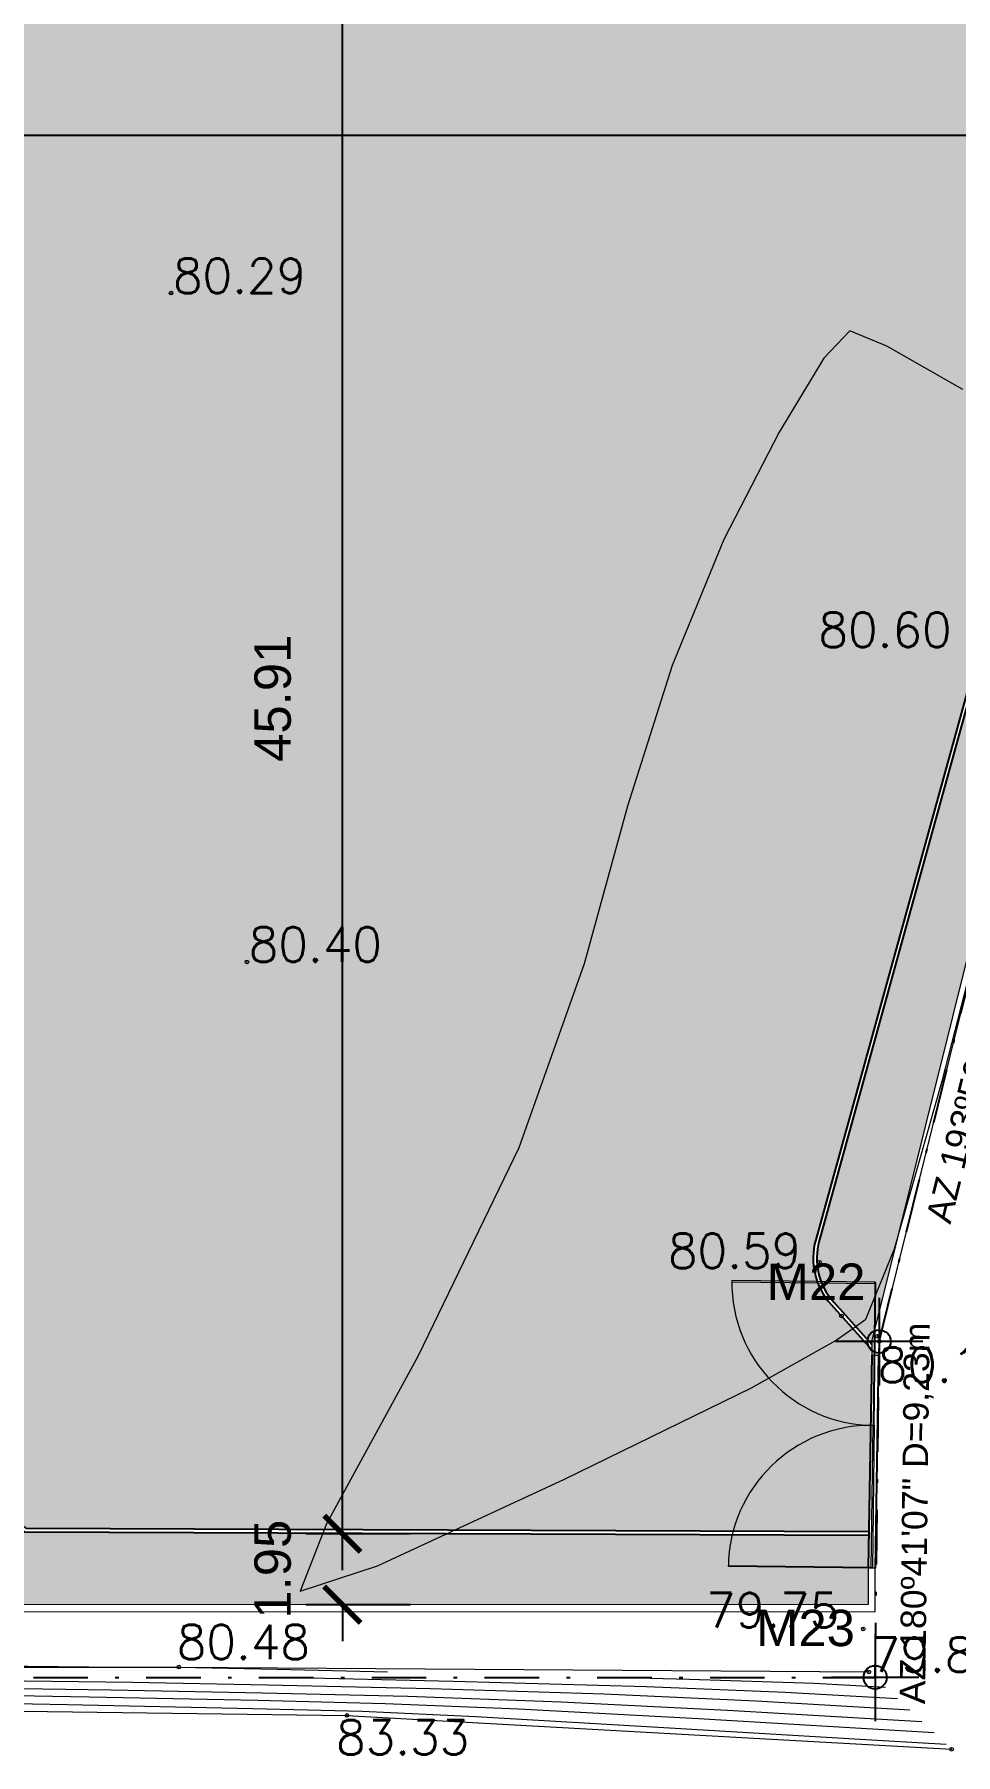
# Model space of a CAD drawing. Header units: inches. Extents: x 1286 to 7442, y -84 to 3420.
# Drawn here: x 1990.55 to 2015.87, y 40.43 to 87.7 of the extents above; entities that cross this region are included whole.
import ezdxf

# ---------------------------------------------------------------- set-up
doc = ezdxf.new("R2010")
doc.units = ezdxf.units.IN
doc.header["$LTSCALE"] = 3
doc.header["$MEASUREMENT"] = 0
doc.linetypes.add('DASHDOT', pattern=[1, 0.5, -0.25, 0, -0.25])
for name, color, linetype in [('ARQ_COTAS', 133, 'Continuous'), ('ARQ_HATCH', 8, 'Continuous'), ('ARQ_LIMITE', 6, 'DASHDOT'), ('ARQ_PONTO', 133, 'Continuous'), ('ARQ_RUA', 250, 'Continuous')]:
    doc.layers.add(name, color=color, linetype=linetype)
for name, color, linetype, lineweight in [('ARQ_ESQUADRIAS', 3, 'Continuous', 5), ('ARQ_TOPOGRAFIA', 8, 'Continuous', 5), ('ARQ_VISTA', 2, 'Continuous', 5)]:
    doc.layers.add(name, color=color, linetype=linetype, lineweight=lineweight)
doc.styles.add('1-500', font='arial.ttf', dxfattribs={"height": 1})
doc.styles.add('ROMAN', font='romans__.ttf', dxfattribs={"height": 0.75})
doc.dimstyles.new('1 - 500', dxfattribs={"dimscale": 2, "dimtxt": 1, "dimasz": 0.5, "dimexe": 0.5, "dimexo": 0.5, "dimgap": 0.7, "dimtad": 1, "dimzin": 4, "dimdsep": 46, "dimtxsty": '1-500', "dimblk": 'ARCHTICK', "dimcen": 0.1, "dimdle": 0.5, "dimclrd": 256, "dimclre": 256, "dimclrt": 256, "dimazin": 0, "dimtfac": 1, "dimtix": 1, "dimtofl": 0, "dimtmove": 2, "dimatfit": 3, "dimldrblk": 'OPEN90', "dimfxl": 1, "dimfxlon": 1, "dimtolj": 1, "dimtzin": 0, "dimlwd": -1, "dimlwe": -1, "dimarcsym": 0})

# ---------------------------------------------------------------- blocks, each defined once
blk = doc.blocks.new('_ArchTick')
at = {"color": 0, "linetype": 'ByBlock', "const_width": 0.15}
blk.add_lwpolyline([(-0.5, -0.5), (0.5, 0.5)], dxfattribs=at)
blk = doc.blocks.new('*D20')
at = {"layer": 'ARQ_COTAS', "transparency": 16777216}
for p, q in [((1999.019530463119, 45.49974345215781), (1999.019530463119, 93.41031746756356)), ((2000.88704236871, 92.41031746756356), (1998.019530463119, 92.41031746756356)), ((2000.88704237012, 46.49974345215782), (1998.019530463119, 46.49974345215781))]:
    blk.add_line(p, q, dxfattribs=at)
at = {"layer": 'Defpoints', "color": 0, "transparency": 16777216}
for p in [(1999.019530463119, 92.41031746756356), (2001.88704236871, 92.41031746756356), (2001.88704237012, 46.49974345215782)]:
    blk.add_point(p, dxfattribs=at)
at = {"layer": 'ARQ_COTAS', "transparency": 16777216}
for p, rotation in [((1999.019530463119, 92.41031746756356), 90), ((1999.019530463119, 46.49974345215781), 270)]:
    blk.add_blockref('_ArchTick', p, dxfattribs=dict(at, rotation=rotation))
at = {"layer": 'ARQ_COTAS', "transparency": 16777216, "insert": (1997.108957475397, 69.45503045986011), "char_height": 1, "attachment_point": 5, "rotation": 90, "style": '1-500'}
blk.add_mtext('\\A1;45.91', dxfattribs=at)
blk = doc.blocks.new('_Open90')
at = {"color": 0, "linetype": 'ByBlock', "lineweight": -2}
for p, q in [((-0.5, 0.5), (0, 0)), ((0, 0), (-1, 0)), ((0, 0), (-0.5, -0.5))]:
    blk.add_line(p, q, dxfattribs=at)
blk = doc.blocks.new('*D21')
at = {"layer": 'ARQ_COTAS', "transparency": 16777216}
for p, q in [((1999.019530463121, 46.49974345215781), (1999.019530463121, 47.49974345215781)), ((2000.88704237012, 46.49974345215782), (1998.019530463121, 46.49974345215781)), ((2000.8878003602, 44.55026064735177), (1998.019530463121, 44.55026064735176)), ((1999.019530463121, 44.55026064735176), (1999.019530463121, 43.55026064735176))]:
    blk.add_line(p, q, dxfattribs=at)
at = {"layer": 'Defpoints', "color": 0, "transparency": 16777216}
for p in [(2001.88704237012, 46.49974345215782), (1999.019530463121, 44.55026064735176), (2001.8878003602, 44.55026064735177)]:
    blk.add_point(p, dxfattribs=at)
at = {"layer": 'ARQ_COTAS', "transparency": 16777216}
for p, rotation in [((1999.019530463121, 46.49974345215781), 270), ((1999.019530463121, 44.55026064735176), 90)]:
    blk.add_blockref('_ArchTick', p, dxfattribs=dict(at, rotation=rotation))
at = {"layer": 'ARQ_COTAS', "transparency": 16777216, "insert": (1997.108957475398, 45.52500204975421), "char_height": 1, "attachment_point": 5, "rotation": 90, "style": '1-500'}
blk.add_mtext('\\A1;1.95', dxfattribs=at)
blk = doc.blocks.new('*D32')
at = {"layer": 'ARQ_COTAS', "transparency": 16777216}
for p, q in [((2015.224605895301, 96.21031746797291), (2015.224605895301, 96.61031746797278)), ((2015.024605895301, 96.41031746797273), (2015.424605895302, 96.41031746797262)), ((2022.481837268498, 86.41613232332986), (2017.574905493928, 93.17363833702882))]:
    blk.add_line(p, q, dxfattribs=at)
at = {"layer": 'Defpoints', "color": 0, "transparency": 16777216}
for p in [(2015.224605895301, 96.41031746797285), (2017.574905493928, 93.17363833702882)]:
    blk.add_point(p, dxfattribs=at)
at = {"layer": 'ARQ_COTAS', "transparency": 16777216, "rotation": 125.9851039220733}
blk.add_blockref('_ArchTick', (2017.574905493928, 93.17363833702882), dxfattribs=at)
at = {"layer": 'ARQ_COTAS', "transparency": 16777216, "insert": (2022.161924210246, 90.10832027899073), "char_height": 1, "attachment_point": 5, "rotation": 305.9851039220733, "style": '1-500'}
blk.add_mtext('\\A1;R4.00', dxfattribs=at)
blk = doc.blocks.new('*D57')
at = {"layer": 'ARQ_COTAS', "transparency": 16777216}
for p, q in [((1829.76480947148, 86.9304286987774), (1829.76480947148, 83.9304286987774)), ((2019.125148494949, 86.9304286987774), (2019.125148494949, 83.9304286987774)), ((1828.76480947148, 84.9304286987774), (2020.125148494949, 84.9304286987774))]:
    blk.add_line(p, q, dxfattribs=at)
at = {"layer": 'Defpoints', "color": 0, "transparency": 16777216}
for p in [(2019.125148494949, 96.50004996874718), (1829.76480947148, 92.41031746228452), (2019.125148494949, 84.9304286987774)]:
    blk.add_point(p, dxfattribs=at)
at = {"layer": 'ARQ_COTAS', "transparency": 16777216, "rotation": 180}
blk.add_blockref('_ArchTick', (1829.76480947148, 84.9304286987774), dxfattribs=at)
at = {"layer": 'ARQ_COTAS', "transparency": 16777216}
blk.add_blockref('_ArchTick', (2019.125148494949, 84.9304286987774), dxfattribs=at)
at = {"layer": 'ARQ_COTAS', "transparency": 16777216, "insert": (1924.444978983214, 86.84134275061915), "char_height": 1, "attachment_point": 5, "style": '1-500'}
blk.add_mtext('\\A1;189.36', dxfattribs=at)

msp = doc.modelspace()

# ---------------------------------------------------------------- hatches: boundary and pattern name
at = {"layer": 'ARQ_HATCH', "transparency": 33554534}
h = msp.add_hatch(color=124, dxfattribs=at)
h.dxf.hatch_style = 1
edge = h.paths.add_edge_path()
edge.add_line((2028.982420022144, 160.1009644051055), (2036.037899357385, 147.5638784956816))
edge.add_line((2036.037899357385, 147.5638784956816), (2036.164783690469, 129.8808690338533))
edge.add_arc((2037.964737353313, 129.8937845910489), 1.799999999999999, 180.4111184818888, 254.1232347868488)
edge.add_line((2037.472312815912, 128.1624504017699), (2043.582633305223, 126.4245584575392))
edge.add_line((2043.582633305223, 126.4245584575392), (2054.45753002885, 121.2969530645334))
edge.add_line((2054.45753002885, 121.2969530645334), (2053.639370916716, 119.7943686030765))
edge.add_line((2053.639370916716, 119.7943686030765), (2056.49131819111, 118.2278345703152))
edge.add_line((2056.49131819111, 118.2278345703152), (2053.097080742575, 111.3289530570344))
edge.add_line((2053.097080742575, 111.3289530570344), (2043.96296777016, 106.6891202506587))
edge.add_arc((2044.77816516696, 105.0842983900616), 1.799999999999999, 116.9290907431546, 153.8830154237984)
edge.add_line((2043.161950347079, 105.8766680361217), (2037.934595343798, 95.21431030057974))
edge.add_line((2037.934595343798, 95.21431030057974), (2032.624081229997, 93.22004556352283))
edge.add_arc((2033.256888400558, 91.53494761833164), 1.800000000000321, 110.5827332012862, 166.3342500322445)
edge.add_line((2031.507845460014, 91.96021082169474), (2027.348869095008, 74.85497295117057))
edge.add_line((2027.348869095008, 74.85497295117057), (2017.504240145794, 71.20797621217501))
edge.add_arc((2018.129532311673, 69.52007523543159), 1.800000000000386, 110.3274248843808, 164.5560199166134)
edge.add_line((2016.394528007528, 69.99940817254061), (2012.125594910373, 54.54748170500726))
edge.add_arc((2013.860599214519, 54.06814876789839), 1.800000000000331, 164.5560199166179, 222.0668745643394)
edge.add_line((2012.524345233652, 52.86215320463185), (2013.570992263044, 51.70245883909164))
edge.add_line((2013.570992263044, 51.70245883909164), (2013.572252011789, 51.80779682869587))
edge.add_line((2013.572252011789, 51.80779682869587), (2018.006066634503, 69.59663372712453))
edge.add_line((2018.006066634503, 69.59663372712453), (2028.922114329251, 73.58973905169981))
edge.add_line((2028.922114329251, 73.58973905169981), (2033.174660159413, 91.50406833278808))
edge.add_line((2033.174660159413, 91.50406833278808), (2039.057751981737, 93.71335397156219))
edge.add_line((2039.057751981737, 93.71335397156219), (2044.679798791519, 105.0676289597054))
edge.add_line((2044.679798791519, 105.0676289597054), (2054.390403832685, 110.1222754252863))
edge.add_line((2054.390403832685, 110.1222754252863), (2058.768197250945, 119.0308462588905))
edge.add_line((2058.768197250945, 119.0308462588905), (2056.077823815067, 120.5086300825888))
edge.add_line((2056.077823815067, 120.5086300825888), (2056.491626611712, 121.2685967481494))
edge.add_line((2056.491626611712, 121.2685967481494), (2043.823313466149, 127.1929977712326))
edge.add_line((2043.823313466149, 127.1929977712326), (2036.97287297717, 128.9490159871642))
edge.add_line((2036.97287297717, 128.9490159871642), (2036.867831135675, 147.924238867097))
edge.add_line((2036.867831135675, 147.924238867097), (2029.766747941721, 160.5423595960302))
edge.add_line((2029.766747941721, 160.5423595960302), (2028.982420022144, 160.1009644051055))
at = {"layer": 'ARQ_HATCH'}
h = msp.add_hatch(dxfattribs=at)
h.set_pattern_fill('HONEY', color=8, scale=2, angle=315)
h.set_pattern_definition([(315, (0, 0), (0.4182581518689039, -0.1120719340210068), [0.25, -0.5]), (75.00000000000006, (0, 0), (-0.1120719340210065, 0.4182581518689039), [0.25, -0.5]), (14.99999999999995, (0, 0), (0.3061862178478974, 0.3061862178478972), [-0.5, 0.25])])
edge = h.paths.add_edge_path()
edge.add_line((2027.264263873145, 74.93027181012508), (2031.410676407761, 91.98383655521494))
edge.add_arc((2033.256888400558, 91.53494761833191), 1.900000000000196, 110.58273320129791, 166.3342500322517, ccw=False)
edge.add_line((2032.588925276076, 93.31366211603343), (2037.86227917266, 95.29397202513368))
edge.add_line((2037.86227917266, 95.29397202513368), (2043.072160634863, 105.9206885720141))
edge.add_arc((2044.77816516696, 105.0842983900613), 1.900000000000084, 116.9290907431349, 153.8830154237829, ccw=False)
edge.add_line((2043.917679025893, 106.7782770206919), (2053.022069696935, 111.4030118630496))
edge.add_line((2053.022069696935, 111.4030118630496), (2056.359390164587, 118.1862080381203))
edge.add_line((2056.359390164587, 118.1862080381203), (2053.503901311252, 119.7546874097703))
edge.add_line((2053.503901311252, 119.7546874097703), (2054.319026549484, 121.2517000310854))
edge.add_line((2054.319026549484, 121.2517000310854), (2043.547395978262, 126.33061456353))
edge.add_line((2043.547395978262, 126.33061456353), (2037.444955897168, 128.0662651690322))
edge.add_arc((2037.964737353313, 129.8937845910488), 1.900000000000024, 180.4111184818863, 254.12323478683828, ccw=False)
edge.add_line((2036.064786264756, 129.8801515028979), (2035.938087219433, 147.5373386653158))
edge.add_line((2035.938087219433, 147.5373386653158), (2028.886049742801, 160.0683086363287))
edge.add_line((2028.886049742801, 160.0683086363287), (2019.551983432844, 156.9053925044673))
edge.add_line((2019.551983432844, 156.9053925044673), (2019.224547345852, 96.38867509817993))
edge.add_arc((2015.224605895302, 96.41031746797296), 3.999999999999855, 270.00000000175544, 359.68999437549314, ccw=False)
edge.add_line((2015.224605895424, 92.41031746797293), (1829.908059321895, 92.41031746228455))
edge.add_line((1829.908059321895, 92.41031746228455), (1821.139023796369, 51.94682778435836))
edge.add_line((1821.139023796369, 51.94682778435836), (1820.715427310113, 49.99220096145027))
edge.add_line((1820.715427310113, 49.99220096145027), (1819.882381543604, 46.14822762181966))
edge.add_line((1819.882381543604, 46.14822762181966), (1820.586895520249, 45.27151838692734))
edge.add_line((1820.586895520249, 45.27151838692734), (1825.661573923055, 45.25360175867486))
edge.add_line((1825.661573923055, 45.25360175867486), (1825.661079643, 45.11360263122397))
edge.add_line((1825.661079643, 45.11360263122397), (1837.917567904201, 45.07032994939748))
edge.add_line((1837.917567904201, 45.07032994939748), (1837.918238712847, 45.2603287652306))
edge.add_line((1837.918238712847, 45.2603287652306), (1843.088203466844, 45.24207571957579))
edge.add_line((1843.088203466844, 45.24207571957579), (1847.116079432678, 49.56277483984577))
edge.add_arc((1847.481808680162, 49.22183185702399), 0.5000000000000102, 89.76917005364379, 137.0088045831847, ccw=False)
edge.add_line((1847.483823046, 49.72182779933785), (1868.081214267397, 49.63884576341572))
edge.add_arc((1868.079199901558, 49.13884982110188), 0.5000000000000427, 33.18397013226132, 89.76917005364379, ccw=False)
edge.add_line((1868.497658638882, 49.4125143696976), (1870.97321147254, 45.62716212635685))
edge.add_line((1870.97321147254, 45.62716212635685), (1900.946390571415, 45.50640725026851))
edge.add_line((1900.946390571415, 45.50640725026851), (1898.819867647587, 48.7384985865132))
edge.add_arc((1899.23756746294, 49.01332009996092), 0.4999999999999962, 89.76917005364379, 213.3425265700413, ccw=False)
edge.add_line((1899.239581828779, 49.51331604227477), (1901.823614057921, 49.50290558529223))
edge.add_arc((1901.821599692082, 49.00290964297859), 0.4999999999998438, 34.945122172554875, 89.76917005364368, ccw=False)
edge.add_line((1902.23145021172, 49.28930543825498), (1904.885958721593, 45.49053565846148))
edge.add_line((1904.885958721593, 45.49053565846148), (1942.564058627547, 45.33873947193155))
edge.add_line((1942.564058627547, 45.33873947193155), (1940.437535703718, 48.57083080817624))
edge.add_arc((1940.855235519072, 48.84565232162396), 0.4999999999999962, 89.76917005364379, 213.3425265700413, ccw=False)
edge.add_line((1940.857249884911, 49.3456482639378), (1943.257650033538, 49.33597761733893))
edge.add_arc((1943.255635667699, 48.8359816750252), 0.4999999999999291, 34.94512216524589, 89.76917005364379, ccw=False)
edge.add_line((1943.665486187374, 49.12237747024937), (1946.319994696487, 45.32360769051108))
edge.add_line((1946.319994696487, 45.32360769051108), (1986.561594563938, 45.161483766667))
edge.add_line((1986.561594563938, 45.161483766667), (1983.054542666225, 48.30180528033523))
edge.add_arc((1983.388083589192, 48.67429749865212), 0.4999999999999505, 89.76917005364379, 228.1577621708837, ccw=False)
edge.add_line((1983.390097955031, 49.17429344096593), (1987.305575118959, 49.158518906066))
edge.add_arc((1987.30356075312, 48.65852296375247), 0.4999999999997231, 48.46062740960389, 89.76917005364368, ccw=False)
edge.add_line((1987.635128033179, 49.03277306568157), (1990.328791761928, 46.64631878996843))
edge.add_line((1990.328791761928, 46.64631878996843), (2013.483794201778, 46.55301459553719))
edge.add_line((2013.483794201778, 46.55301459553719), (2013.545179060348, 51.58180582048205))
edge.add_line((2013.545179060348, 51.58180582048205), (2012.450108901382, 52.7951534511168))
edge.add_arc((2013.860599214518, 54.06814876789851), 1.899999999999849, 164.556019916617, 222.0668745643654, ccw=False)
edge.add_line((2012.029205782365, 54.57411131262442), (2016.29813887952, 70.02603778015782))
edge.add_arc((2018.129532311673, 69.52007523543185), 1.900000000000261, 110.32742488438049, 164.556019916619, ccw=False)
edge.add_line((2017.469501692134, 71.30174848866083), (2027.264263873145, 74.93027181012508))
h.paths.add_polyline_path([(1891.92789943967, 70.99772158402979), (1891.815981584132, 65.09878317160232), (1891.770455676794, 62.69921500383526), (1891.658537821256, 56.80027659140782), (1864.713386937372, 57.31149459255134), (1864.982748555785, 71.50893958517332)], flags=16)
at = {"layer": 'ARQ_HATCH', "transparency": 33554534}
h = msp.add_hatch(color=124, dxfattribs=at)
h.dxf.hatch_style = 1
h.paths.add_polyline_path([(1868.08081139423, 49.53884657495291), (1847.483420172832, 49.62182861087508, 0.2090913768018032), (1847.189225282175, 49.49458624328143), (1843.224468133435, 45.24159462438485), (1856.89280388899, 45.19333728251831), (1888.226184636285, 44.53057066945212), (2013.471578799441, 44.55226734363185), (2013.471578799441, 45.55230025796133), (2013.482573583643, 46.45301870221703), (1990.29069348999, 46.54647149692543), (1987.568814577167, 48.95792304529568, 0.1822200902164816), (1987.305172245791, 49.05851971760322), (1983.389695081863, 49.07429425250316, 0.6897803296616837), (1983.121250850819, 48.37630372399862), (1986.824362486987, 45.06042432507651), (1946.26773054037, 45.22381743893738), (1943.583516083439, 49.06509831120456, 0.2438848900125911), (1943.25724716037, 49.23597842887623), (1940.856847011743, 49.24564907547504, 0.5983297696780409), (1940.521075666789, 48.62579511086578), (1942.750049376945, 45.23798934748289), (1904.833694565485, 45.39074540688775), (1902.149480107793, 49.2320262791997, 0.2438848899787887), (1901.823211184753, 49.40290639682949), (1899.239178955612, 49.413316853812, 0.5983297696780524), (1898.903407610658, 48.79346288920274), (1901.132381320813, 45.40565712581985), (1870.918981242699, 45.52737979563093), (1868.413966891417, 49.35778145997844, 0.2520418845855966)])

# ---------------------------------------------------------------- linework, layer by layer
at = {"layer": 'ARQ_ESQUADRIAS', "color": 8}
for points in [[(2009.724711080144, 53.4547823977442), (2009.724344906944, 53.4247846325412), (2013.652096799947, 53.37683981167638), (2013.652462973147, 53.40683757687939)], [(2009.628821529056, 45.59928603723951), (2009.629187702255, 45.62928380244253), (2013.556939595259, 45.58133898157845), (2013.556573422059, 45.55134121637545)]]:
    msp.add_lwpolyline(points, close=True, dxfattribs=at)
at = {"layer": 'ARQ_ESQUADRIAS'}
for points in [[(2013.604518197602, 49.47908939662743), (2013.634515962805, 49.47872322342754), (2013.68246078367, 53.40647511643066), (2013.652463018467, 53.40684128963054)], [(2013.604518197602, 49.47908939662742), (2013.634515962805, 49.47872322342751), (2013.586571141937, 45.55097133042443), (2013.556573376734, 45.55133750362434)]]:
    msp.add_lwpolyline(points, close=True, dxfattribs=at)
at = {"layer": 'ARQ_ESQUADRIAS', "color": 8}
for centre, start, end in [((2013.652463018467, 53.40684128963054), 179.3006974954522, 269.3006433366531), ((2013.556573376738, 45.5513375036243), 89.30064333668402, 179.3005891778853)]:
    msp.add_arc(centre, 3.928044505711465, start, end, dxfattribs=at)
at = {"layer": 'ARQ_LIMITE'}
msp.add_lwpolyline([(2056.768954649237, 121.3596924900808), (2043.891094071925, 127.382089434544), (2037.172015684238, 129.104434743876), (2037.06754120901, 147.9771660718866), (2018.122519126209, 181.6411254036971), (2010.089927579847, 199.6688570178844), (2002.34067173921, 209.8162104379185), (1990.860758651299, 216.9020706679471), (1967.983358651304, 225.2690706684978), (1944.921458651301, 233.5713706690616), (1920.735258651275, 240.1220706686177), (1908.659158651299, 241.552670669163), (1862.414958651283, 243.0698706678845), (1819.12765865085, 43.32667067123428), (1856.89280388899, 43.1933372825183), (1888.226184636285, 42.53057066945211), (2013.661578799441, 42.55230025796072), (2013.771958651301, 51.7820706687667), (2018.174458651298, 69.44527066906767), (2029.091858651274, 73.43887066876368), (2033.344658651291, 91.35427066905277), (2039.201958651294, 93.5538706689872), (2044.830058651296, 104.9203706685253), (2054.540958651272, 109.975170668567)], dxfattribs=at)
at = {"layer": 'ARQ_PONTO'}
for points in [[(2013.771958651301, 52.98207066876668), (2013.771958651301, 50.5820706687667)], [(2014.971958651301, 51.78207066876669), (2012.571958651301, 51.78207066876669)], [(2013.661578799441, 43.75230025796071), (2013.661578799441, 41.35230025796074)], [(2014.861578799442, 42.55230025796072), (2012.461578799441, 42.55230025796072)]]:
    msp.add_lwpolyline(points, dxfattribs=at)
for centre in [(2013.771958651301, 51.78207066876669), (2013.661578799441, 42.55230025796072)]:
    msp.add_circle(centre, 0.32, dxfattribs=at)
at = {"layer": 'ARQ_RUA'}
for points in [[(1865.003940472295, 92.51031746336186), (2015.224605895422, 92.51031746797292, 0.4126297152386094), (2019.124548809588, 96.38921615742494), (2019.451798285091, 156.871444039835), (2028.982420022144, 160.1009644051055), (2036.037899357385, 147.5638784956816), (2036.16478369047, 129.8808690338533, 0.3331991472201927), (2037.472312815912, 128.1624504017699), (2043.582633305223, 126.4245584575392), (2054.45753002885, 121.2969530645334), (2053.639370916716, 119.7943686030765), (2056.49131819111, 118.2278345703152), (2053.097080742575, 111.3289530570344), (2043.96296777016, 106.6891202506587, 0.1626539747151299), (2043.161950347079, 105.8766680361217), (2037.934595343798, 95.21431030057974), (2032.624081229996, 93.22004556352283, 0.2481767017898104), (2031.507845460014, 91.96021082169474), (2027.348869095008, 74.85497295117057), (2017.504240145794, 71.20797621217501, 0.2411339360085609), (2016.394528007528, 69.99940817254061), (2012.125594910373, 54.54748170500726, 0.2563417893826362), (2012.524345233652, 52.86215320463185), (2013.570992263044, 51.70245883909164)], [(2028.886049742801, 160.0683086363288), (2035.938087219433, 147.5373386653158), (2036.064786264756, 129.8801515028979, 0.3331991472202022), (2037.444955897168, 128.0662651690322), (2043.547395978262, 126.33061456353), (2054.319026549484, 121.2517000310854), (2053.503901311252, 119.7546874097703), (2056.359390164587, 118.1862080381203), (2053.022069696935, 111.4030118630496), (2043.917679025893, 106.7782770206919, 0.16265397471514), (2043.072160634863, 105.9206885720139), (2037.86227917266, 95.29397202513368), (2032.588925276076, 93.31366211603343, 0.2481767017898029), (2031.410676407761, 91.9838365552149), (2027.264263873145, 74.93027181012508), (2017.469501692134, 71.30174848866073, 0.2411339360085654), (2016.29813887952, 70.02603778015778), (2012.029205782365, 54.57411131262441, 0.2563417893826386), (2012.450108901382, 52.79515345111705), (2013.569230657181, 51.55515643387223)], [(2013.483794201778, 46.5530145955372), (1990.328791761928, 46.64631878996843), (1987.635128033179, 49.03277306568165, 0.1822200902164751), (1987.305575118959, 49.158518906066), (1983.390097955031, 49.17429344096592, 0.6897803296616897), (1983.054542666225, 48.30180528033523), (1986.561594563938, 45.161483766667), (1946.319994696487, 45.32360769051107)], [(2013.483391250247, 46.45301540739018), (1990.29069348999, 46.54647149692543), (1987.568814577167, 48.95792304529578, 0.1822200902165131), (1987.305172245791, 49.05851971760322), (1983.389695081863, 49.07429425250316, 0.6897803296616857), (1983.121250850819, 48.37630372399858), (1986.824362486987, 45.06042432507651), (1946.26773054037, 45.22381743893738)]]:
    msp.add_lwpolyline(points, format="xyb", dxfattribs=at)
for points in [[(2013.567469051319, 51.4078540286526), (2013.471578799441, 45.55230025796072)], [(2013.673509030637, 45.54988535184569), (2013.767454750819, 51.4054623774086)]]:
    msp.add_lwpolyline(points, dxfattribs=at)
at = {"layer": 'ARQ_TOPOGRAFIA', "ltscale": 0.4000000059604645}
for p, q in [((1994.312258651295, 80.58927066845672), (1994.312258651295, 80.58927066845672)), ((2012.970483277622, 79.55102519726233), (2012.249698406686, 78.80196247285085)), ((2013.983545448649, 79.13193861802893), (2012.970483277622, 79.55102519726233)), ((2016.073851040408, 77.94066461210923), (2013.983545448649, 79.13193861802893)), ((2012.249698406686, 78.80196247285085), (2011.020603579633, 76.76633202319817)), ((2011.020603579633, 76.76633202319817), (2009.501894629317, 73.81452984770613)), ((2009.501894629317, 73.81452984770613), (2008.087477567187, 70.35878489760535)), ((2008.087477567187, 70.35878489760535), (2006.852816029907, 66.48984353279548)), ((2006.852816029907, 66.48984353279548), (2005.664578413784, 62.16126869654135)), ((2015.511561105308, 58.97345973213987), (2016.724896743766, 63.67567565141098)), ((1996.395458651288, 62.21177066897825), (1996.395458651288, 62.21177066897825)), ((2005.664578413784, 62.16126869654135), (2003.872694527952, 57.09937228297667)), ((2014.199471380201, 54.32720534911231), (2015.511561105308, 58.97345973213987)), ((2003.872694527952, 57.09937228297667), (2001.101273388504, 51.38790732471124)), ((2012.133558651276, 53.96117066813485), (2012.133558651276, 53.96117066813485)), ((2013.409527496598, 52.39913035591916), (2014.199471380201, 54.32720534911231)), ((2012.736958651298, 52.48377066885904), (2012.736958651298, 52.48377066885904)), ((2012.568042587478, 51.80119253730253), (2013.050615569653, 52.14184932632224)), ((2013.050615569653, 52.14184932632224), (2013.409527496598, 52.39913035591916)), ((2010.264812843165, 50.5054563883491), (2012.568042587478, 51.80119253730253)), ((2013.723458651297, 51.92487066833154), (2013.723458651297, 51.92487066833154)), ((2013.771958651301, 51.78207066876666), (2013.771958651301, 51.78207066876666)), ((2001.101273388504, 51.38790732471124), (1998.587879425864, 46.76764246670381)), ((2005.123056373606, 48.00035603938476), (2010.264812843165, 50.5054563883491)), ((1999.98370888607, 45.6188156235762), (2005.123056373606, 48.00035603938476)), ((1998.587879425864, 46.76764246670381), (1997.859043764027, 44.9183518089153)), ((1997.859043764027, 44.9183518089153), (1999.98370888607, 45.6188156235762)), ((2013.33645865128, 43.88587066938953), (2013.33645865128, 43.88587066938953)), ((1992.047710698611, 42.82978952338771), (1987.093974324747, 42.89327212085799)), ((1994.53724162684, 42.82157512230651), (1992.047710698611, 42.82978952338771)), ((1994.524158651289, 42.83597066847459), (1994.524158651289, 42.83597066847459)), ((1997.228033356037, 42.76863972877936), (1994.53724162684, 42.82157512230651)), ((2000.261060951412, 42.69997884368376), (1997.228033356037, 42.76863972877936)), ((2002.068929685211, 42.44097564777211), (1997.343807263987, 42.54947347601728)), ((2008.553369210265, 42.49730828439669), (2006.420043494803, 42.55104578321652)), ((2013.490758651275, 42.7022706683524), (2013.490758651275, 42.7022706683524)), ((1992.06309481712, 42.01014045661167), (1987.16236764727, 42.09231201967076)), ((1988.204223641824, 42.27668784035222), (1992.659196548502, 42.21299992909507)), ((1993.255298279913, 42.41585939971582), (1989.246079636319, 42.46106365730838)), ((1992.659196548502, 42.21299992909507), (1996.82624339515, 42.12834201043324)), ((1996.960173382122, 42.34177458321528), (1993.255298279913, 42.41585939971582)), ((1996.82624339515, 42.12834201043324), (2000.818389058306, 42.03313079325334)), ((2001.443659371744, 42.23705322144405), (1996.960173382122, 42.34177458321528)), ((2006.208923105663, 42.08795833064095), (2001.443659371744, 42.23705322144405)), ((2007.381146157935, 42.29263330845014), (2002.068929685211, 42.44097564777211)), ((2010.397027648713, 41.89555373264329), (2006.208923105663, 42.08795833064095)), ((2011.193098676991, 42.1381712373145), (2007.381146157935, 42.29263330845014)), ((2011.98916970527, 42.38078874198572), (2008.553369210265, 42.49730828439669)), ((2014.27954880703, 41.96484342811481), (2011.193098676991, 42.1381712373145)), ((2013.945725709771, 42.276921006272), (2011.98916970527, 42.38078874198572)), ((1986.120511652745, 41.90793620085196), (1991.466993085709, 41.80728098599092)), ((1991.466993085709, 41.80728098599092), (1996.558383421263, 41.70147686486916)), ((1996.692313408235, 41.9149094376512), (1992.06309481712, 42.01014045661167)), ((1996.558383421263, 41.70147686486916), (1999.567848431372, 41.62528594059722)), ((2000.193118744868, 41.82920836692528), (1996.692313408235, 41.9149094376512)), ((1999.567848431372, 41.62528594059722), (2002.692253948731, 41.47393339721338)), ((2003.864477001061, 41.67860837502257), (2000.193118744868, 41.82920836692528)), ((2000.818389058306, 42.03313079325334), (2005.036700053362, 41.88328335283176)), ((2008.804885592126, 41.41031871957556), (2003.864477001061, 41.67860837502257)), ((2005.036700053362, 41.88328335283176), (2009.600956620434, 41.65293622610942)), ((2009.600956620434, 41.65293622610942), (2013.217752259447, 41.44360345823542)), ((2014.613371904288, 41.65276584995762), (2010.397027648713, 41.89555373264329)), ((1999.146758651292, 41.50547066924945), (1999.146758651292, 41.50547066924945)), ((2002.692253948731, 41.47393339721338), (2008.008814563847, 41.1677012130417)), ((2008.008814563847, 41.1677012130417), (2013.092439837656, 40.86663545703367)), ((2015.281018098834, 41.02861069178061), (2008.804885592126, 41.41031871957556)), ((2013.217752259447, 41.44360345823542), (2014.947195001576, 41.34068827180044)), ((2013.092439837656, 40.86663545703367), (2015.614841196093, 40.71653311362342)), ((2015.7633586513, 40.57797066902594), (2015.7633586513, 40.57797066902594))]:
    msp.add_line(p, q, dxfattribs=at)
at = {"layer": 'ARQ_TOPOGRAFIA', "linetype": 'Continuous', "ltscale": 0.4000000059604645}
for p, q in [((1975.614258651291, 42.8291706688501, 80.505), (1994.524158651289, 42.83597066847459, 80.483)), ((1994.524158651289, 42.83597066847459, 80.483), (2013.490758651275, 42.7022706683524, 79.819)), ((1981.775958651288, 41.73027066921667, 83.653), (1999.146758651292, 41.50547066924945, 83.326)), ((1999.146758651292, 41.50547066924945, 83.326), (2015.7633586513, 40.57797066902594, 83.222))]:
    msp.add_line(p, q, dxfattribs=at)
at = {"layer": 'ARQ_TOPOGRAFIA', "ltscale": 0.4000000059604645}
for centre in [(1994.312258651295, 80.58927066845672), (1996.395458651288, 62.21177066897825), (2012.133558651276, 53.96117066813485), (2012.736958651298, 52.48377066885904), (2013.723458651297, 51.92487066833154), (2013.771958651301, 51.78207066876666), (2013.33645865128, 43.88587066938953), (1994.524158651289, 42.83597066847459), (2013.490758651275, 42.7022706683524), (1999.146758651292, 41.50547066924945), (2015.7633586513, 40.57797066902594)]:
    msp.add_circle(centre, 0.05000000000000001, dxfattribs=at)
for p in [(1994.312258651295, 80.58927066845672), (1996.395458651288, 62.21177066897825), (2012.133558651276, 53.96117066813485), (2012.736958651298, 52.48377066885904), (2013.723458651297, 51.92487066833154), (2013.771958651301, 51.78207066876666), (2013.33645865128, 43.88587066938953), (1994.524158651289, 42.83597066847459), (2013.490758651275, 42.7022706683524), (1999.146758651292, 41.50547066924945), (2015.7633586513, 40.57797066902594)]:
    msp.add_point(p, dxfattribs=at)
at = {"layer": 'ARQ_VISTA'}
msp.add_lwpolyline([(2054.390403832685, 110.1222754252863), (2044.679798791519, 105.0676289597054), (2039.057751981737, 93.71335397156219), (2033.174660159413, 91.50406833278808), (2028.922114329251, 73.58973905169981), (2018.006066634503, 69.59663372712453), (2013.572252011789, 51.80779682869587), (2013.567469051319, 51.4078540286526), (2013.767454750818, 51.4054623774086), (2013.771958651301, 51.78207066876666), (2018.174458651298, 69.4452706690677), (2029.091858651274, 73.43887066876366), (2033.344658651291, 91.35427066905277), (2039.201958651294, 93.5538706689872), (2044.830058651296, 104.9203706685253), (2054.540958651272, 109.975170668567)], dxfattribs=at)
msp.add_lwpolyline([(2013.661578799359, 44.55230025796072), (2013.661578799441, 44.55230025796072), (2013.661578799441, 45.55230025796072), (2013.471578799441, 45.55230025796072), (2013.471578799441, 44.55226734363185), (1888.226184636285, 44.53057066945212), (1856.89280388899, 45.19333728251831), (1837.918238712847, 45.2603287652306), (1837.917567904201, 45.07032994940334), (1856.890459303178, 45.00334437611839), (1888.224191867412, 44.34057032138724), (2013.659306563548, 44.36229986148285)], close=True, dxfattribs=at)

# ---------------------------------------------------------------- texts
at = {"layer": 'ARQ_PONTO', "char_height": 0.6999999999999997, "attachment_point": 1, "style": '1-500'}
for s, width, insert, rotation in [('AZ 193º59\'44" D=18,20m\\P', 11.60915149611917, (2015.051207407383, 55.15482552017684), 76.00436838730039), ('AZ 180º41\'07" D=9,23m\\P', 10.93201940077209, (2014.336179294041, 41.82068752775372), 89.31482605788355)]:
    msp.add_mtext_dynamic_manual_height_columns(s, width=width, gutter_width=3.499999999999998, heights=[0], dxfattribs=dict(at, insert=insert, rotation=rotation))
at = {"layer": 'ARQ_PONTO', "char_height": 1, "style": '1-500'}
for s, insert, attachment_point in [('M22', (2013.39787306269, 53.92428936400668), 3), ('M23', (2010.389899008466, 44.41104439692572), 1)]:
    msp.add_mtext_dynamic_manual_height_columns(s, width=1.549114565887976, gutter_width=5, heights=[0], dxfattribs=dict(at, insert=insert, attachment_point=attachment_point))
at = {"layer": 'ARQ_TOPOGRAFIA', "style": 'ROMAN'}
for s, p in [('80.29', (1994.362258651283, 80.58927066845672)), ('80.60', (2012.102368802141, 70.85918690485732)), ('80.40', (1996.445458651277, 62.21177066897825)), ('80.59', (2007.966970395781, 53.7981718390979)), ('80.14', (2013.732067463297, 50.66618099657671)), ('79.75', (2009.013000910596, 43.92122601007895)), ('80.48', (1994.46760226948, 43.04901893099622)), ('79.82', (2013.540758651263, 42.7022706683524)), ('83.33', (1998.843600357057, 40.43076054600851))]:
    msp.add_text(s, height=0.95, dxfattribs=at).set_placement(p)

# ---------------------------------------------------------------- dimensions: what is measured, and where the dimension line sits
at = {"layer": 'ARQ_COTAS'}
dim = msp.add_linear_dim(base=(2019.125148494949, 84.9304286987774), p1=(1829.76480947148, 92.41031746228452), p2=(2019.125148494949, 96.50004996874718), dimstyle='1 - 500', dxfattribs=at)
dim.commit()
dim.dimension.update_dxf_attribs({"geometry": '*D57', "text_midpoint": (1924.444978983214, 86.84134275061915)})
dim = msp.add_radius_dim(center=(2015.224605895301, 96.41031746797285), mpoint=(2017.574905493928, 93.17363833702882), dimstyle='1 - 500', dxfattribs=at)
dim.commit()
dim.dimension.update_dxf_attribs({"geometry": '*D32', "text_midpoint": (2022.161924210246, 90.10832027899073)})
for base, p2, picture, middle in [((1999.019530463119, 92.41031746756356), (2001.887042368709, 92.41031746756353), '*D20', (1997.108957475397, 69.45503045986011)), ((1999.019530463121, 44.55026064735176), (2001.887800360199, 44.55026064735176), '*D21', (1997.108957475398, 45.52500204975421))]:
    dim = msp.add_linear_dim(base=base, p1=(2001.887042370119, 46.4997434521578), p2=p2, angle=90, dimstyle='1 - 500', dxfattribs=at)
    dim.commit()
    dim.dimension.update_dxf_attribs({"geometry": picture, "text_midpoint": middle})

doc.saveas('drawing.dxf')
